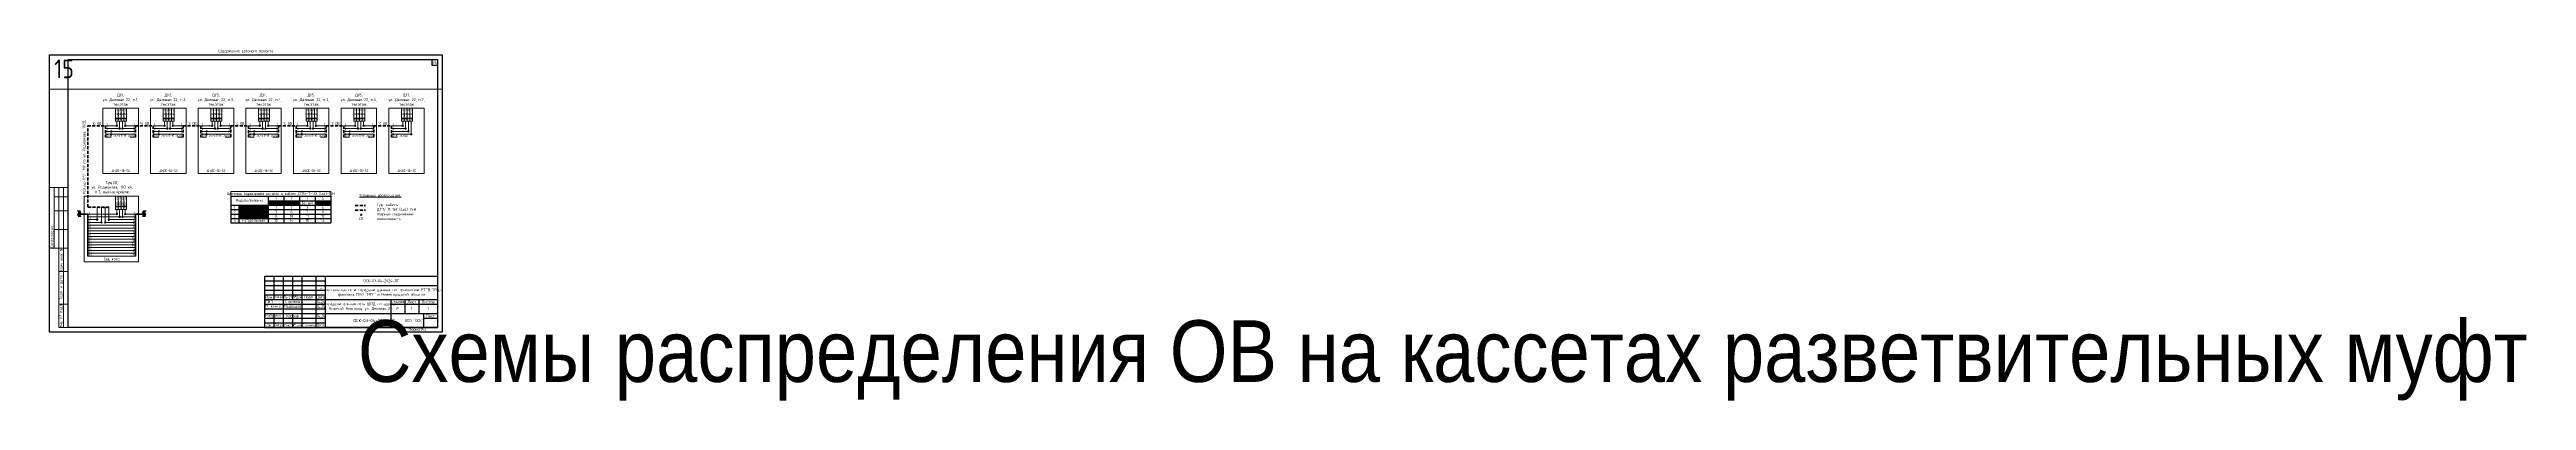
# Paper-space layout '15' of a CAD drawing. Extents: x 0 to 2650, y -73 to 303.
# The model-space entities are those that its viewports show. They can reach past a viewport. Long polylines and large blocks are cut down to what shows.
import ezdxf
from ezdxf.enums import TextEntityAlignment as Align

# ---------------------------------------------------------------- set-up
doc = ezdxf.new("R2018")
doc.units = 0
doc.header["$MEASUREMENT"] = 0
doc.linetypes.add('HIDDEN2', pattern=[4.7625, 3.175, -1.5875])
doc.layers.get('0').update_dxf_attribs({"linetype": 'CONTINUOUS'})
doc.layers.get('Defpoints').update_dxf_attribs({"linetype": 'CONTINUOUS'})
doc.layers.add('ВЭ', color=1, linetype='CONTINUOUS')
doc.styles.get("Standard").update_dxf_attribs({"font": ''})
doc.styles.add('мой', font='', dxfattribs={"width": 0.9, "height": 3})
doc.styles.get('Standard').set_extended_font_data('GOST Common')
doc.styles.get('мой').set_extended_font_data('GOST Common')

# ---------------------------------------------------------------- blocks, each defined once
blk = doc.blocks.new('*T52')
at = {"color": 0, "linetype": 'ByBlock', "lineweight": -2, "transparency": 16777216}
for p, q in [((0, 0), (6, 0)), ((0, 0), (0, -6)), ((6, 0), (6, -6)), ((0, -6), (6, -6))]:
    blk.add_line(p, q, dxfattribs=at)
blk = doc.blocks.new('*T50')
at = {"color": 0, "linetype": 'ByBlock', "lineweight": -2, "transparency": 16777216}
for p, q in [((0, 0), (185, 0)), ((0, 0), (0, -55)), ((10, 0), (10, -25)), ((20, 0), (20, -55)), ((30, 0), (30, -25)), ((40, 0), (40, -55)), ((55, 0), (55, -55)), ((65, 0), (65, -55)), ((185, 0), (185, -55)), ((0, -5), (65, -5)), ((0, -10), (185, -10)), ((0, -15), (65, -15)), ((0, -20), (65, -20)), ((0, -25), (185, -25)), ((135, -25), (135, -55)), ((150, -25), (150, -40)), ((165, -25), (165, -40)), ((0, -30), (65, -30)), ((0, -35), (65, -35)), ((0, -40), (185, -40)), ((0, -45), (65, -45)), ((0, -50), (65, -50)), ((135, -30), (185, -30)), ((0, -55), (185, -55))]:
    blk.add_line(p, q, dxfattribs=at)
at = {"color": 0, "transparency": 16777216, "char_height": 3, "style": 'мой'}
for s, insert, width, attachment_point in [('ГИП', (1, -27.5), 18, 4), ('Изм.', (5, -22.5), 10, 5), ('{\\W0.7;Кол.уч}', (15, -22.5), 10, 5), ('Лист', (25, -22.5), 9, 5), ('Стрижов', (30, -27.5), 19, 5), ('{\\W0.75;№Док}', (35, -22.5), 10, 5), ('Подп.', (47.5, -22.5), 15, 5), ('Дата', (60, -22.5), 10, 5), ('04.24', (60, -27.5), 9, 5), ('Строительство сети передачи данных по технологии FTTB 1Gbps филиала ПАО "МТС" в Нижегородской области', (125, -17.5), 119, 5), ('ОСК-03-04-2024-ЛГ', (125, -5), 119, 5), ('Стадия', (142.5, -27.5), 14, 5), ('Лист', (157.5, -27.5), 14, 5), ('Листов', (175, -27.5), 19, 5), ('Н. контр.', (1, -32.5), 18, 4), ('Разработ.', (1, -42.5), 18, 4), ('Медведев', (30, -32.5), 19, 5), ('Костив', (30, -42.5), 19, 5), ('04.24', (60, -32.5), 9, 5), ('04.24', (60, -42.5), 9, 5), ('Распределительная сеть ШПД по адресу: г. Нижний Новгород, ул. Деловая 22 ', (100, -32.5), 69, 5), ('Р', (142.5, -35), 14, 5), ('ООО "ОСК"', (160, -47.5), 49, 5)]:
    blk.add_mtext(s, dxfattribs=dict(at, insert=insert, width=width, attachment_point=attachment_point))
blk = doc.blocks.new('*T51')
at = {"color": 0, "linetype": 'ByBlock', "lineweight": 30, "transparency": 16777216}
for p, q in [((0, 0), (185, 0)), ((0, 0), (0, -15)), ((10, 0), (10, -15)), ((20, 0), (20, -15)), ((30, 0), (30, -15)), ((40, 0), (40, -15)), ((55, 0), (55, -15)), ((65, 0), (65, -15)), ((185, 0), (185, -15)), ((0, -15), (185, -15))]:
    blk.add_line(p, q, dxfattribs=at)
at = {"color": 0, "linetype": 'ByBlock', "lineweight": -2, "transparency": 16777216}
for p, q in [((170, 0), (170, -15)), ((0, -5), (65, -5)), ((0, -10), (65, -10)), ((170, -5), (185, -5))]:
    blk.add_line(p, q, dxfattribs=at)
at = {"color": 0, "lineweight": 18, "transparency": 16777216, "attachment_point": 5, "style": 'мой'}
for s, insert, char_height, width in [('Изм.', (5, -12.5), 2.5, 9), ('Кол.уч', (15, -12.5), 2.5, 9), ('Лист', (25, -12.5), 2.5, 9), ('№ док', (35, -12.5), 2.5, 9), ('Подпись', (47.5, -12.5), 2.5, 14), ('Дата', (60, -12.5), 2.5, 9), ('ОСК-03-04-2024-ЛГ', (117.5, -7.5), 3.5, 104), ('Лист', (177.5, -2.5), 3, 14)]:
    blk.add_mtext(s, dxfattribs=dict(at, insert=insert, char_height=char_height, width=width))
blk = doc.blocks.new('*U49')
at = {"lineweight": 13}
for p, q in [((0, 90), (0, 155)), ((0, 155), (20, 155)), ((5, 90), (5, 155)), ((5, 145), (20, 145)), ((10, 90), (10, 155)), ((15, 90), (15, 155)), ((20, 90), (20, 155)), ((5, 130), (20, 130)), ((5, 110), (20, 110)), ((0, 90), (20, 90)), ((10, 5), (10, 90)), ((10, 90), (20, 90)), ((15, 5), (15, 90)), ((20, 5), (20, 90)), ((10, 65), (20, 65)), ((10, 30), (20, 30)), ((10, 5), (20, 5)), ((10, 5), (10, 5))]:
    blk.add_line(p, q, dxfattribs=at)
at = {"color": 8, "lineweight": 0}
blk.add_line((0, 90), (0, 90), dxfattribs=at)
for points in [[(0, 297), (420, 297), (420, 0), (0, 0)], [(20, 292), (415, 292), (415, 5), (20, 5)]]:
    blk.add_lwpolyline(points, close=True)
for name, p in [('*T52', (409, 292)), ('*T50', (230, 60)), ('*T51', (230, 20))]:
    blk.add_blockref(name, p)
at = {"lineweight": 9, "insert": (2.5, 90.5), "char_height": 3, "width": 64, "attachment_point": 4, "rotation": 90, "style": 'мой'}
blk.add_mtext('{\\C256;Согласовано}', dxfattribs=at)
at = {"lineweight": 13, "char_height": 3, "attachment_point": 5, "rotation": 90, "style": 'мой'}
for s, insert, width in [('Взам. инв. №', (12.5, 77.5), 24), ('Подп. и дата', (12.5, 47.5), 34), ('Инв. № подл.', (12.5, 17.5), 24)]:
    blk.add_mtext(s, dxfattribs=dict(at, insert=insert, width=width))
at = {"insert": (384.2, 4.5), "char_height": 3, "width": 40.585, "attachment_point": 1, "style": 'мой'}
blk.add_mtext('Формат', dxfattribs=at)
at = {"style": 'мой', "width": 0.9}
for tag, p in [('лист', (412, 289)), ('НОМЕР_ЛИСТА', (387.5, 25.3)), ('К_ЛИСТОВ', (405, 25.3))]:
    blk.add_attdef(tag, text='', height=3, dxfattribs=at).set_placement(p, align=Align.MIDDLE_CENTER)
at = {"color": 7, "lineweight": 0, "ltscale": 0.1, "style": 'мой', "width": 0.9}
blk.add_attdef('ШИФР_ПРОЕКТА', text='', height=3, dxfattribs=at).set_placement((373, 55), align=Align.MIDDLE_LEFT)
at = {"lineweight": 30, "width": 0.9}
blk.add_attdef('НАЗВАНИЕ_ЛИСТА', text='', height=3, dxfattribs=at).set_placement((329.8, 12.7), align=Align.MIDDLE_CENTER)
at = {"style": 'мой', "width": 0.9}
blk.add_attdef('ФОРМАТ', text='', height=3, dxfattribs=at).set_placement((397.9, 3), align=Align.MIDDLE_LEFT)
blk = doc.blocks.new('*U19')
at = {"color": 7, "linetype": 'Continuous', "lineweight": 15}
blk.add_lwpolyline([(-210, -148.5), (210, -148.5), (210, 148.5), (-210, 148.5)], close=True, dxfattribs=at)
blk = doc.blocks.new('*U20')
at = {"color": 0, "linetype": 'ByBlock', "lineweight": -2, "transparency": 16777216}
blk.add_blockref('*U19', (0, 0), dxfattribs=at)
blk = doc.blocks.new('Сварка')
at = {"linetype": 'Continuous', "lineweight": 30, "true_color": 0xffffff}
h = blk.add_hatch(color=7, dxfattribs=at)
h.dxf.hatch_style = 1
h.paths.add_polyline_path([(1, 0, 1), (-1, 0, 1)])
at = {"color": 7, "linetype": 'Continuous', "lineweight": 20}
blk.add_circle((0, 0), 1, dxfattribs=at)
blk = doc.blocks.new('*T100')
at = {"color": 0, "linetype": 'ByBlock', "lineweight": -2, "transparency": 16777216}
blk.add_line((0, -5), (106.9, -5), dxfattribs=at)
at = {"linetype": 'ByBlock', "lineweight": -2, "transparency": 16777216}
for p, q in [((0, -5), (0, -33.5)), ((0, -14.5), (106.9, -14.5)), ((0, -19.2), (106.9, -19.2)), ((0, -24), (106.9, -24)), ((8.6, -14.5), (8.6, -33.5)), ((39.9, -5), (39.9, -33.5)), ((39.9, -9.7), (106.9, -9.7)), ((56.6, -5), (56.6, -33.5)), ((73.4, -5), (73.4, -33.5)), ((90.2, -5), (90.2, -33.5)), ((106.9, -5), (106.9, -33.5)), ((0, -28.8), (106.9, -28.8)), ((0, -33.5), (106.9, -33.5))]:
    blk.add_line(p, q, dxfattribs=at)
at = {"color": 1, "linetype": 'Continuous', "lineweight": 50, "true_color": 0xff0000, "transparency": 16777216}
for points in [[(8.6, -14.5), (8.6, -19.2), (39.9, -14.5), (39.9, -19.2)], [(39.9, -9.7), (39.9, -14.5), (56.6, -9.7), (56.6, -14.5)]]:
    blk.add_solid(points, dxfattribs=at)
at = {"color": 150, "linetype": 'Continuous', "lineweight": 50, "true_color": 0x3399ff, "transparency": 16777216}
for points in [[(8.6, -19.2), (8.6, -24), (39.9, -19.2), (39.9, -24)], [(90.2, -9.7), (90.2, -14.5), (106.9, -9.7), (106.9, -14.5)]]:
    blk.add_solid(points, dxfattribs=at)
at = {"color": 3, "linetype": 'Continuous', "lineweight": 50, "true_color": 0x00ff00, "transparency": 16777216}
for points in [[(8.6, -24), (8.6, -28.8), (39.9, -24), (39.9, -28.8)], [(56.6, -9.7), (56.6, -14.5), (73.4, -9.7), (73.4, -14.5)]]:
    blk.add_solid(points, dxfattribs=at)
at = {"layer": 'Defpoints', "color": 8, "linetype": 'ByBlock', "lineweight": 0, "transparency": 16777216}
for p, q in [((0, 0), (106.9, 0)), ((0, 0), (0, -5)), ((106.9, 0), (106.9, -5))]:
    blk.add_line(p, q, dxfattribs=at)
at = {"color": 0, "linetype": 'Continuous', "lineweight": 15, "transparency": 16777216, "char_height": 2.822, "attachment_point": 5, "style": 'мой'}
for s, insert, width in [('{\\fGOST Common|b0|i0|c0;3', (4.3, -26.4), 5.647), ('{\\fGOST Common|b0|i0|c0;2', (4.3, -21.6), 5.647), ('{\\fGOST Common|b0|i0|c0;1', (4.3, -16.9), 5.647), ('{\\fGOST Common|b0|i0|c0;Цветовая маркировка волокон в кабеле ДПТс-П-16У (4х4)-7кН', (53.5, -2.5), 103.913), ('{\\fGOST Common|b0|i0|c0;Модуль/волокно', (19.9, -9.7), 36.871), ('{\\fGOST Common|b0|i0|c0;Зеленый', (24.3, -26.4), 28.224), ('{\\fGOST Common|b0|i0|c0;Красный', (24.3, -16.9), 28.224), ('{\\fGOST Common|b0|i0|c0;Синий', (24.3, -21.6), 28.224), ('{\\fGOST Common|b0|i0|c0;Красный', (48.3, -12.1), 13.761), ('{\\fGOST Common|b0|i0|c0;5', (48.3, -21.6), 13.761), ('{\\fGOST Common|b0|i0|c0;9', (48.3, -26.4), 13.761), ('{\\fGOST Common|b0|i0|c0;1', (48.3, -7.3), 13.761), ('{\\fGOST Common|b0|i0|c0;1', (48.3, -16.9), 13.761), ('{\\fGOST Common|b0|i0|c0;Зеленый', (65, -12.1), 13.761), ('{\\fGOST Common|b0|i0|c0;10', (65, -26.4), 13.761), ('{\\fGOST Common|b0|i0|c0;2', (65, -7.3), 13.761), ('{\\fGOST Common|b0|i0|c0;2', (65, -16.9), 13.761), ('{\\fGOST Common|b0|i0|c0;6', (65, -21.6), 13.761), ('{\\fGOST Common|b0|i0|c0;Белый', (81.8, -12.1), 13.761), ('{\\fGOST Common|b0|i0|c0;11', (81.8, -26.4), 13.761), ('{\\fGOST Common|b0|i0|c0;3', (81.8, -7.3), 13.761), ('{\\fGOST Common|b0|i0|c0;3', (81.8, -16.9), 13.761), ('{\\fGOST Common|b0|i0|c0;7', (81.8, -21.6), 13.761), ('{\\fGOST Common|b0|i0|c0;Синий', (98.5, -12.1), 13.761), ('{\\fGOST Common|b0|i0|c0;12', (98.5, -26.4), 13.761), ('{\\fGOST Common|b0|i0|c0;4', (98.5, -7.3), 13.761), ('{\\fGOST Common|b0|i0|c0;4', (98.5, -16.9), 13.761), ('{\\fGOST Common|b0|i0|c0;8', (98.5, -21.6), 13.761), ('{\\fGOST Common|b0|i0|c0;4', (4.3, -31.1), 5.647), ('{\\fGOST Common|b0|i0|c0;Натуральный', (24.3, -31.1), 28.224), ('{\\fGOST Common|b0|i0|c0;13', (48.3, -31.1), 13.761), ('{\\fGOST Common|b0|i0|c0;14', (65, -31.1), 13.761), ('{\\fGOST Common|b0|i0|c0;15', (81.8, -31.1), 13.761), ('{\\fGOST Common|b0|i0|c0;16', (98.5, -31.1), 13.761)]:
    blk.add_mtext(s, dxfattribs=dict(at, insert=insert, width=width))
blk = doc.blocks.new('*U136')
at = {"color": 7, "lineweight": 20}
blk.add_lwpolyline([(-10, 0), (-7, 0)], dxfattribs=at)
blk = doc.blocks.new('*U137')
at = {"color": 0, "linetype": 'ByBlock', "lineweight": -2, "transparency": 16777216}
for p in [(0, 0), (0, -3), (0, -6), (0, -9)]:
    blk.add_blockref('*U136', p, dxfattribs=at)
blk = doc.blocks.new('*U138')
at = {"color": 7, "lineweight": 20}
for points in [[(-1.5, -3.5), (1.5, -3.5), (1.5, 7.5), (-1.5, 7.5)], [(-1.5, -6.5), (1.5, -6.5), (1.5, -3.5), (-1.5, -3.5)]]:
    blk.add_lwpolyline(points, close=True, dxfattribs=at)
blk = doc.blocks.new('*U139')
at = {"color": 0, "linetype": 'ByBlock', "lineweight": -2, "transparency": 16777216}
for p in [(0, 0), (3, 0), (6, 0), (9, 0)]:
    blk.add_blockref('*U138', p, dxfattribs=at)
blk = doc.blocks.new('*U134')
at = {"color": 7, "lineweight": 20}
blk.add_lwpolyline([(-13, 0), (19, 0)], dxfattribs=at)
blk = doc.blocks.new('*U135')
at = {"color": 0, "linetype": 'ByBlock', "lineweight": -2, "transparency": 16777216}
for p in [(0, 0), (0, -3)]:
    blk.add_blockref('*U134', p, dxfattribs=at)
blk = doc.blocks.new('*U154')
at = {"color": 7, "lineweight": 20}
blk.add_lwpolyline([(-10, 0), (-7, 0)], dxfattribs=at)
blk = doc.blocks.new('*U155')
at = {"color": 0, "linetype": 'ByBlock', "lineweight": -2, "transparency": 16777216}
for p in [(0, 0), (0, -3), (0, -6), (0, -9)]:
    blk.add_blockref('*U154', p, dxfattribs=at)
blk = doc.blocks.new('*U156')
at = {"color": 7, "lineweight": 20}
for points in [[(-1.5, -3.5), (1.5, -3.5), (1.5, 7.5), (-1.5, 7.5)], [(-1.5, -6.5), (1.5, -6.5), (1.5, -3.5), (-1.5, -3.5)]]:
    blk.add_lwpolyline(points, close=True, dxfattribs=at)
blk = doc.blocks.new('*U157')
at = {"color": 0, "linetype": 'ByBlock', "lineweight": -2, "transparency": 16777216}
for p in [(0, 0), (3, 0), (6, 0), (9, 0)]:
    blk.add_blockref('*U156', p, dxfattribs=at)
blk = doc.blocks.new('*U158')
at = {"color": 7, "lineweight": 20}
blk.add_lwpolyline([(-13, 0), (-7, 0)], dxfattribs=at)
blk = doc.blocks.new('*U159')
at = {"color": 0, "linetype": 'ByBlock', "lineweight": -2, "transparency": 16777216}
for p in [(0, 0), (0, -3), (0, -6), (0, -9), (0, -12)]:
    blk.add_blockref('*U158', p, dxfattribs=at)
blk = doc.blocks.new('*U162')
at = {"color": 7, "lineweight": 20}
blk.add_lwpolyline([(-10, 0), (-7, 0)], dxfattribs=at)
blk = doc.blocks.new('*U163')
at = {"color": 0, "linetype": 'ByBlock', "lineweight": -2, "transparency": 16777216}
for p in [(0, 0), (0, -3), (0, -6), (0, -9)]:
    blk.add_blockref('*U162', p, dxfattribs=at)
blk = doc.blocks.new('*U164')
at = {"color": 7, "lineweight": 20}
for points in [[(-1.5, -3.5), (1.5, -3.5), (1.5, 7.5), (-1.5, 7.5)], [(-1.5, -6.5), (1.5, -6.5), (1.5, -3.5), (-1.5, -3.5)]]:
    blk.add_lwpolyline(points, close=True, dxfattribs=at)
blk = doc.blocks.new('*U165')
at = {"color": 0, "linetype": 'ByBlock', "lineweight": -2, "transparency": 16777216}
for p in [(0, 0), (3, 0), (6, 0), (9, 0)]:
    blk.add_blockref('*U164', p, dxfattribs=at)
blk = doc.blocks.new('*U160')
at = {"color": 7, "lineweight": 20}
blk.add_lwpolyline([(-13, 0), (19, 0)], dxfattribs=at)
blk = doc.blocks.new('*U161')
at = {"color": 0, "linetype": 'ByBlock', "lineweight": -2, "transparency": 16777216}
for p in [(0, 0), (0, -3)]:
    blk.add_blockref('*U160', p, dxfattribs=at)
blk = doc.blocks.new('*U377')
at = {"color": 7, "lineweight": 20}
blk.add_lwpolyline([(-10, 0), (-7, 0)], dxfattribs=at)
blk = doc.blocks.new('*U378')
at = {"color": 0, "linetype": 'ByBlock', "lineweight": -2, "transparency": 16777216}
for p in [(0, 0), (0, -3), (0, -6), (0, -9)]:
    blk.add_blockref('*U377', p, dxfattribs=at)
blk = doc.blocks.new('*U379')
at = {"color": 7, "lineweight": 20}
for points in [[(-1.5, -3.5), (1.5, -3.5), (1.5, 7.5), (-1.5, 7.5)], [(-1.5, -6.5), (1.5, -6.5), (1.5, -3.5), (-1.5, -3.5)]]:
    blk.add_lwpolyline(points, close=True, dxfattribs=at)
blk = doc.blocks.new('*U380')
at = {"color": 0, "linetype": 'ByBlock', "lineweight": -2, "transparency": 16777216}
for p in [(0, 0), (3, 0), (6, 0), (9, 0)]:
    blk.add_blockref('*U379', p, dxfattribs=at)
blk = doc.blocks.new('*U375')
at = {"color": 7, "lineweight": 20}
blk.add_lwpolyline([(-13, 0), (19, 0)], dxfattribs=at)
blk = doc.blocks.new('*U376')
at = {"color": 0, "linetype": 'ByBlock', "lineweight": -2, "transparency": 16777216}
for p in [(0, 0), (0, -3)]:
    blk.add_blockref('*U375', p, dxfattribs=at)
blk = doc.blocks.new('*U384')
at = {"color": 7, "lineweight": 20}
blk.add_lwpolyline([(-10, 0), (-7, 0)], dxfattribs=at)
blk = doc.blocks.new('*U385')
at = {"color": 0, "linetype": 'ByBlock', "lineweight": -2, "transparency": 16777216}
for p in [(0, 0), (0, -3), (0, -6), (0, -9)]:
    blk.add_blockref('*U384', p, dxfattribs=at)
blk = doc.blocks.new('*U386')
at = {"color": 7, "lineweight": 20}
for points in [[(-1.5, -3.5), (1.5, -3.5), (1.5, 7.5), (-1.5, 7.5)], [(-1.5, -6.5), (1.5, -6.5), (1.5, -3.5), (-1.5, -3.5)]]:
    blk.add_lwpolyline(points, close=True, dxfattribs=at)
blk = doc.blocks.new('*U387')
at = {"color": 0, "linetype": 'ByBlock', "lineweight": -2, "transparency": 16777216}
for p in [(0, 0), (3, 0), (6, 0), (9, 0)]:
    blk.add_blockref('*U386', p, dxfattribs=at)
blk = doc.blocks.new('*U382')
at = {"color": 7, "lineweight": 20}
blk.add_lwpolyline([(-13, 0), (19, 0)], dxfattribs=at)
blk = doc.blocks.new('*U383')
at = {"color": 0, "linetype": 'ByBlock', "lineweight": -2, "transparency": 16777216}
for p in [(0, 0), (0, -3)]:
    blk.add_blockref('*U382', p, dxfattribs=at)
blk = doc.blocks.new('*U391')
at = {"color": 7, "lineweight": 20}
blk.add_lwpolyline([(-10, 0), (-7, 0)], dxfattribs=at)
blk = doc.blocks.new('*U392')
at = {"color": 0, "linetype": 'ByBlock', "lineweight": -2, "transparency": 16777216}
for p in [(0, 0), (0, -3), (0, -6), (0, -9)]:
    blk.add_blockref('*U391', p, dxfattribs=at)
blk = doc.blocks.new('*U393')
at = {"color": 7, "lineweight": 20}
for points in [[(-1.5, -3.5), (1.5, -3.5), (1.5, 7.5), (-1.5, 7.5)], [(-1.5, -6.5), (1.5, -6.5), (1.5, -3.5), (-1.5, -3.5)]]:
    blk.add_lwpolyline(points, close=True, dxfattribs=at)
blk = doc.blocks.new('*U394')
at = {"color": 0, "linetype": 'ByBlock', "lineweight": -2, "transparency": 16777216}
for p in [(0, 0), (3, 0), (6, 0), (9, 0)]:
    blk.add_blockref('*U393', p, dxfattribs=at)
blk = doc.blocks.new('*U389')
at = {"color": 7, "lineweight": 20}
blk.add_lwpolyline([(-13, 0), (19, 0)], dxfattribs=at)
blk = doc.blocks.new('*U390')
at = {"color": 0, "linetype": 'ByBlock', "lineweight": -2, "transparency": 16777216}
for p in [(0, 0), (0, -3)]:
    blk.add_blockref('*U389', p, dxfattribs=at)
blk = doc.blocks.new('*U413')
at = {"color": 7, "lineweight": 20}
blk.add_lwpolyline([(-10, 0), (-7, 0)], dxfattribs=at)
blk = doc.blocks.new('*U414')
at = {"color": 0, "linetype": 'ByBlock', "lineweight": -2, "transparency": 16777216}
for p in [(0, 0), (0, -3), (0, -6), (0, -9)]:
    blk.add_blockref('*U413', p, dxfattribs=at)
blk = doc.blocks.new('*U415')
at = {"color": 7, "lineweight": 20}
for points in [[(-1.5, -3.5), (1.5, -3.5), (1.5, 7.5), (-1.5, 7.5)], [(-1.5, -6.5), (1.5, -6.5), (1.5, -3.5), (-1.5, -3.5)]]:
    blk.add_lwpolyline(points, close=True, dxfattribs=at)
blk = doc.blocks.new('*U416')
at = {"color": 0, "linetype": 'ByBlock', "lineweight": -2, "transparency": 16777216}
for p in [(0, 0), (3, 0), (6, 0), (9, 0)]:
    blk.add_blockref('*U415', p, dxfattribs=at)
blk = doc.blocks.new('*U411')
at = {"color": 7, "lineweight": 20}
blk.add_lwpolyline([(-13, 0), (19, 0)], dxfattribs=at)
blk = doc.blocks.new('*U412')
at = {"color": 0, "linetype": 'ByBlock', "lineweight": -2, "transparency": 16777216}
for p in [(0, 0), (0, -3)]:
    blk.add_blockref('*U411', p, dxfattribs=at)
blk = doc.blocks.new('*U420')
at = {"color": 7, "lineweight": 20}
blk.add_lwpolyline([(-10, 0), (-7, 0)], dxfattribs=at)
blk = doc.blocks.new('*U421')
at = {"color": 0, "linetype": 'ByBlock', "lineweight": -2, "transparency": 16777216}
for p in [(0, 0), (0, -3), (0, -6), (0, -9)]:
    blk.add_blockref('*U420', p, dxfattribs=at)
blk = doc.blocks.new('*U422')
at = {"color": 7, "lineweight": 20}
for points in [[(-1.5, -3.5), (1.5, -3.5), (1.5, 7.5), (-1.5, 7.5)], [(-1.5, -6.5), (1.5, -6.5), (1.5, -3.5), (-1.5, -3.5)]]:
    blk.add_lwpolyline(points, close=True, dxfattribs=at)
blk = doc.blocks.new('*U423')
at = {"color": 0, "linetype": 'ByBlock', "lineweight": -2, "transparency": 16777216}
for p in [(0, 0), (3, 0), (6, 0), (9, 0)]:
    blk.add_blockref('*U422', p, dxfattribs=at)
blk = doc.blocks.new('*U425')
at = {"color": 7, "lineweight": 20}
blk.add_lwpolyline([(-32, 0), (19, 0)], dxfattribs=at)
blk = doc.blocks.new('*U426')
at = {"color": 0, "linetype": 'ByBlock', "lineweight": -2, "transparency": 16777216}
for p in [(0, 0), (0, -3), (0, -6), (0, -9), (0, -12), (0, -15), (0, -18), (0, -21), (0, -24), (0, -27), (0, -30), (0, -33)]:
    blk.add_blockref('*U425', p, dxfattribs=at)
blk = doc.blocks.new('*U429')
at = {"linetype": 'Continuous', "lineweight": 20, "true_color": 0xffffff}
h = blk.add_hatch(color=7, dxfattribs=at)
h.dxf.hatch_style = 1
edge = h.paths.add_edge_path()
edge.add_spline(control_points=[(0, 0), (0.7, -0.6), (2, -1.7), (4, 0.7), (5.3, -0.4), (6, -1)], knot_values=[0, 0, 0, 0, 2.236068, 4.472136, 6.708204, 6.708204, 6.708204, 6.708204], degree=3, periodic=0)
edge.add_line((6, -1), (6, 2))
edge.add_spline(control_points=[(6, 2), (5.3, 2.6), (4, 3.7), (2, 1.3), (0.7, 2.4), (0, 3)], knot_values=[0, 0, 0, 0, 2.236068, 4.472136, 6.708204, 6.708204, 6.708204, 6.708204], degree=3, periodic=0)
edge.add_line((0, 3), (0, 0))
at = {"color": 7, "linetype": 'Continuous', "lineweight": 20, "true_color": 0xffffff}
for points in [[(0, 3), (0, 3), (0, 0)], [(6, 2), (6, 2), (6, -1)]]:
    blk.add_lwpolyline(points, dxfattribs=at)
at = {"color": 7, "linetype": 'Continuous', "lineweight": 20}
blk.add_spline([(0, 0), (2, -1), (4, 0), (6, -1)], degree=3, dxfattribs=at)
blk = doc.blocks.new('*T549')
at = {"layer": 'Defpoints', "color": 8, "linetype": 'ByBlock', "lineweight": 0, "transparency": 16777216}
for p, q in [((0, 0), (4488, 0)), ((0, 0), (0, -36.7)), ((452, 0), (452, -36.7)), ((904, 0), (904, -36.7)), ((1356, 0), (1356, -36.7)), ((1808, 0), (1808, -36.7)), ((2260, 0), (2260, -36.7)), ((2712, 0), (2712, -36.7)), ((3164, 0), (3164, -36.7)), ((3584, 0), (3584, -36.7)), ((4036, 0), (4036, -36.7)), ((4488, 0), (4488, -36.7)), ((0, -36.7), (4488, -36.7))]:
    blk.add_line(p, q, dxfattribs=at)
at = {"layer": 'Defpoints', "color": 5, "linetype": 'Continuous', "lineweight": 0, "transparency": 16777216, "char_height": 20, "attachment_point": 1, "style": 'мой'}
for s, insert, width in [('{\\fGOST Common|b0|i0|c204|p34;15}', (5, -5), 442), ('{\\fGOST Common|b0|i0|c204|p34;27', (457, -5), 442), ('23', (909, -5), 442), ('20', (1361, -5), 442), ('21', (1813, -5), 442), ('22', (2265, -5), 442), ('23', (2717, -5), 442), ('24', (3169, -5), 410), ('25', (3589, -5), 442), ('26', (4041, -5), 442)]:
    blk.add_mtext(s, dxfattribs=dict(at, insert=insert, width=width))

msp = doc.modelspace()

# ---------------------------------------------------------------- linework, layer by layer
at = {"color": 7, "lineweight": 20}
for points in [[(6832, 2905), (6870, 2905), (6870, 2835), (6832, 2835)], [(6883, 2905), (6921, 2905), (6921, 2835), (6883, 2835)], [(6934, 2905), (6972, 2905), (6972, 2835), (6934, 2835)], [(6985, 2905), (7023, 2905), (7023, 2835), (6985, 2835)], [(7036, 2905), (7074, 2905), (7074, 2835), (7036, 2835)], [(7087, 2905), (7125, 2905), (7125, 2835), (7087, 2835)], [(7138, 2905), (7176, 2905), (7176, 2835), (7138, 2835)], [(6812, 2810.5), (6870, 2810.5), (6870, 2740.5), (6812, 2740.5)]]:
    msp.add_lwpolyline(points, close=True, dxfattribs=at)
at = {"color": 5, "linetype": 'HIDDEN2', "lineweight": 50}
for points in [[(6838.5, 2799), (6816, 2799), (6816, 2886), (6835, 2886), (6835, 2874)], [(6867, 2874), (6867, 2886), (6886, 2886), (6886, 2874)], [(6918, 2874), (6918, 2886), (6937, 2886), (6937, 2874)], [(6969, 2874), (6969, 2886), (6988, 2886), (6988, 2874)], [(7020, 2874), (7020, 2886), (7039, 2886), (7039, 2874)], [(7071, 2874), (7071, 2886), (7090, 2886), (7090, 2874)], [(7122, 2874), (7122, 2886), (7141, 2886), (7141, 2874)], [(7102.1, 2795.5), (7113.1, 2795.5)]]:
    msp.add_lwpolyline(points, dxfattribs=at)
at = {"color": 7, "lineweight": 20}
for points in [[(6835, 2886), (6847, 2886)], [(6835, 2883), (6850, 2883)], [(6847, 2886), (6847, 2888)], [(6850, 2883), (6850, 2888)], [(6853, 2883), (6853, 2888)], [(6853, 2883), (6867, 2883)], [(6856, 2886), (6856, 2888)], [(6856, 2886), (6867, 2886)], [(6886, 2886), (6898, 2886)], [(6886, 2883), (6901, 2883)], [(6898, 2886), (6898, 2888)], [(6901, 2883), (6901, 2888)], [(6904, 2883), (6904, 2888)], [(6904, 2883), (6918, 2883)], [(6907, 2886), (6907, 2888)], [(6907, 2886), (6918, 2886)], [(6937, 2886), (6949, 2886)], [(6937, 2883), (6952, 2883)], [(6949, 2886), (6949, 2888)], [(6952, 2883), (6952, 2888)], [(6955, 2883), (6955, 2888)], [(6955, 2883), (6969, 2883)], [(6958, 2886), (6958, 2888)], [(6958, 2886), (6969, 2886)], [(6988, 2886), (7000, 2886)], [(6988, 2883), (7003, 2883)], [(7000, 2886), (7000, 2888)], [(7003, 2883), (7003, 2888)], [(7006, 2883), (7006, 2888)], [(7006, 2883), (7020, 2883)], [(7009, 2886), (7009, 2888)], [(7009, 2886), (7020, 2886)], [(7039, 2886), (7051, 2886)], [(7039, 2883), (7054, 2883)], [(7051, 2886), (7051, 2888)], [(7054, 2883), (7054, 2888)], [(7057, 2883), (7057, 2888)], [(7057, 2883), (7071, 2883)], [(7060, 2886), (7060, 2888)], [(7060, 2886), (7071, 2886)], [(7090, 2886), (7102, 2886)], [(7090, 2883), (7105, 2883)], [(7102, 2886), (7102, 2888)], [(7105, 2883), (7105, 2888)], [(7108, 2883), (7108, 2888)], [(7108, 2883), (7122, 2883)], [(7111, 2886), (7111, 2888)], [(7111, 2886), (7122, 2886)], [(6816, 2791.5), (6847, 2791.5)], [(6816, 2788.5), (6850, 2788.5)], [(6816, 2785.5), (6826, 2785.5)], [(6826, 2785.5), (6826, 2799)], [(6830.5, 2782.5), (6830.5, 2799)], [(6834.5, 2782.5), (6834.5, 2799)], [(6838.5, 2785.5), (6838.5, 2799)], [(6838.5, 2785.5), (6867, 2785.5)], [(6847, 2791.5), (6847, 2793.5)], [(6850, 2788.5), (6850, 2793.5)], [(6853, 2788.5), (6853, 2793.5)], [(6853, 2788.5), (6867, 2788.5)], [(6856, 2791.5), (6856, 2793.5)], [(6856, 2791.5), (6867, 2791.5)], [(6816, 2782.5), (6830.5, 2782.5)], [(6834.5, 2782.5), (6867, 2782.5)]]:
    msp.add_lwpolyline(points, dxfattribs=at)
at = {"color": 7, "linetype": 'Continuous', "lineweight": 20}
for points in [[(6835, 2874), (6841, 2874)], [(6861, 2874), (6867, 2874)], [(6886, 2874), (6892, 2874)], [(6912, 2874), (6918, 2874)], [(6937, 2874), (6943, 2874)], [(6963, 2874), (6969, 2874)], [(6988, 2874), (6994, 2874)], [(7014, 2874), (7020, 2874)], [(7039, 2874), (7045, 2874)], [(7065, 2874), (7071, 2874)], [(7090, 2874), (7096, 2874)], [(7116, 2874), (7122, 2874)]]:
    msp.add_lwpolyline(points, dxfattribs=at)
at = {"color": 7, "linetype": 'Continuous', "lineweight": 15}
for points in [[(7153, 2888), (7153, 2886), (7147, 2886)], [(7156, 2888), (7156, 2883), (7147, 2883)], [(7147, 2880), (7159, 2880), (7159, 2888)], [(7162, 2888), (7162, 2877), (7147, 2877)]]:
    msp.add_lwpolyline(points, dxfattribs=at)
at = {"color": 7, "linetype": 'Continuous', "lineweight": 50}
for points in [[(6816, 2746.5), (6816, 2791.5), (6807.5, 2791.5)], [(6867, 2746.5), (6867, 2791.5), (6875.5, 2791.5)]]:
    msp.add_lwpolyline(points, dxfattribs=at)
at = {"color": 8, "linetype": 'HIDDEN2', "lineweight": 50}
msp.add_lwpolyline([(7102.1, 2800.5), (7113.1, 2800.5)], dxfattribs=at)

# ---------------------------------------------------------------- block references
at = {"color": 7, "linetype": 'Continuous', "lineweight": 15}
for name, p in [('*U20', (6985, 2813.5)), ('*U139', (6847, 2897.5)), ('*U165', (6898, 2897.5)), ('*U380', (6949, 2897.5)), ('*U387', (7000, 2897.5)), ('*U394', (7051, 2897.5)), ('*U416', (7102, 2897.5)), ('*U157', (7153, 2897.5)), ('*U423', (6847, 2803))]:
    msp.add_blockref(name, p, dxfattribs=at)
for name, p in [('*T549', (6775, 2962)), ('*T100', (6968.9, 2815.5))]:
    msp.add_blockref(name, p)
at = {"color": 7, "lineweight": 20, "rotation": 90}
for name, p in [('*U137', (6847, 2898)), ('*U163', (6898, 2898)), ('*U378', (6949, 2898)), ('*U385', (7000, 2898)), ('*U392', (7051, 2898)), ('*U414', (7102, 2898)), ('*U155', (7153, 2898)), ('*U421', (6847, 2803.5))]:
    msp.add_blockref(name, p, dxfattribs=at)
at = {"color": 7, "lineweight": 20}
for name, p in [('*U135', (6848, 2880)), ('*U161', (6899, 2880)), ('*U376', (6950, 2880)), ('*U383', (7001, 2880)), ('*U390', (7052, 2880)), ('*U412', (7103, 2880)), ('*U159', (7154, 2886)), ('*U426', (6848, 2779.5))]:
    msp.add_blockref(name, p, dxfattribs=at)
at = {"color": 7, "lineweight": 20, "xscale": 0.75, "yscale": 0.75, "zscale": 0.75}
for p in [(6841, 2880), (6841, 2877), (6847, 2886), (6850, 2883), (6853, 2883), (6856, 2886), (6892, 2880), (6892, 2877), (6898, 2886), (6901, 2883), (6904, 2883), (6907, 2886), (6943, 2880), (6943, 2877), (6949, 2886), (6952, 2883), (6955, 2883), (6958, 2886), (6994, 2880), (6994, 2877), (7000, 2886), (7003, 2883), (7006, 2883), (7009, 2886), (7045, 2880), (7045, 2877), (7051, 2886), (7054, 2883), (7057, 2883), (7060, 2886), (7096, 2880), (7096, 2877), (7102, 2886), (7105, 2883), (7108, 2883), (7111, 2886), (7153, 2886), (7156, 2883), (7159, 2880.1), (7162, 2877), (6826, 2785.5), (6830.5, 2782.5), (6834.5, 2782.5), (6838.5, 2785.5), (6847, 2791.5), (6850, 2788.5), (6853, 2788.5), (6856, 2791.5), (7108.5, 2790.8)]:
    msp.add_blockref('Сварка', p, dxfattribs=at)
at = {"color": 7, "linetype": 'Continuous', "lineweight": 20, "xscale": -1, "rotation": 90.00000000000007}
msp.add_blockref('*U429', (6807.5, 2795), dxfattribs=at)
at = {"color": 7, "linetype": 'Continuous', "lineweight": 20, "rotation": 269.9999999999999}
msp.add_blockref('*U429', (6875.5, 2795), dxfattribs=at)

# ---------------------------------------------------------------- texts
for s, p in [('СПД in', (6848, 2894.6)), ('1', (6848, 2892)), ('СПД out', (6851, 2894.6)), ('2', (6851, 2892)), ('СПД in', (6854, 2894.6)), ('3', (6854, 2892)), ('СПД out', (6857, 2894.6)), ('4', (6857, 2892)), ('СПД in', (6899, 2894.6)), ('1', (6899, 2892)), ('СПД out', (6902, 2894.6)), ('2', (6902, 2892)), ('СПД in', (6905, 2894.6)), ('3', (6905, 2892)), ('СПД out', (6908, 2894.6)), ('4', (6908, 2892)), ('СПД in', (6950, 2894.6)), ('1', (6950, 2892)), ('СПД out', (6953, 2894.6)), ('2', (6953, 2892)), ('СПД in', (6956, 2894.6)), ('3', (6956, 2892)), ('СПД out', (6959, 2894.6)), ('4', (6959, 2892)), ('СПД in', (7001, 2894.6)), ('1', (7001, 2892)), ('СПД out', (7004, 2894.6)), ('2', (7004, 2892)), ('СПД in', (7007, 2894.6)), ('3', (7007, 2892)), ('СПД out', (7010, 2894.6)), ('4', (7010, 2892)), ('СПД in', (7052, 2894.6)), ('1', (7052, 2892)), ('СПД out', (7055, 2894.6)), ('2', (7055, 2892)), ('СПД in', (7058, 2894.6)), ('3', (7058, 2892)), ('СПД out', (7061, 2894.6)), ('4', (7061, 2892)), ('СПД in', (7103, 2894.6)), ('1', (7103, 2892)), ('СПД out', (7106, 2894.6)), ('2', (7106, 2892)), ('СПД in', (7109, 2894.6)), ('3', (7109, 2892)), ('СПД out', (7112, 2894.6)), ('4', (7112, 2892)), ('СПД in', (7154, 2894.6)), ('1', (7154, 2892)), ('СПД out', (7157, 2894.6)), ('2', (7157, 2892)), ('СПД in', (7160, 2894.6)), ('3', (7160, 2892)), ('СПД out', (7163, 2894.6)), ('4', (7163, 2892)), ('СПД out', (6851, 2800.1)), ('СПД out', (6857, 2800.1)), ('1', (6825, 2797)), ('3', (6829.5, 2797)), ('4', (6834, 2797)), ('2', (6838, 2797)), ('СПД in', (6848, 2800.1)), ('1', (6848, 2797.5)), ('2', (6851, 2797.5)), ('СПД in', (6854, 2800.1)), ('3', (6854, 2797.5)), ('4', (6857, 2797.5))]:
    msp.add_text(s, height=2, rotation=90).set_placement(p)
for s, p in [('1', (6836, 2886.5)), ('2', (6836, 2883.5)), ('3', (6836, 2880.5)), ('4', (6836, 2877.5)), ('5-16 рез-в', (6836, 2874.5)), ('1', (6887, 2886.5)), ('2', (6887, 2883.5)), ('3', (6887, 2880.5)), ('4', (6887, 2877.5)), ('5-16 рез-в', (6887, 2874.5)), ('1', (6938, 2886.5)), ('2', (6938, 2883.5)), ('3', (6938, 2880.5)), ('4', (6938, 2877.5)), ('5-16 рез-в', (6938, 2874.5)), ('1', (6989, 2886.5)), ('2', (6989, 2883.5)), ('3', (6989, 2880.5)), ('4', (6989, 2877.5)), ('5-16 рез-в', (6989, 2874.5)), ('1', (7040, 2886.5)), ('2', (7040, 2883.5)), ('3', (7040, 2880.5)), ('4', (7040, 2877.5)), ('5-16 рез-в', (7040, 2874.5)), ('1', (7091, 2886.5)), ('2', (7091, 2883.5)), ('3', (7091, 2880.5)), ('4', (7091, 2877.5)), ('5-16 рез-в', (7091, 2874.5)), ('1', (7142, 2886.5)), ('2', (7142, 2883.5)), ('3', (7142, 2880.5)), ('4', (7142, 2877.5)), ('5-16 резерв', (7142, 2874.5)), ('1', (6817.5, 2792)), ('2', (6817.5, 2789)), ('3', (6817.5, 2786)), ('4', (6817.5, 2783)), ('10', (6817.5, 2765)), ('11', (6817.5, 2762)), ('12', (6817.5, 2759)), ('13', (6817.5, 2756)), ('7', (6817.5, 2774)), ('5', (6817.5, 2780)), ('6', (6817.5, 2777)), ('8', (6817.5, 2771)), ('9', (6817.5, 2768)), ('14', (6817.5, 2753)), ('15', (6817.5, 2750)), ('16', (6817.5, 2747))]:
    msp.add_text(s, height=2).set_placement(p)
for s, p in [('5-16 рез-в', (6866, 2874.5)), ('4', (6866, 2877.5)), ('2', (6866, 2883.5)), ('3', (6866, 2880.5)), ('1', (6866, 2886.5)), ('5-16 рез-в', (6917, 2874.5)), ('4', (6917, 2877.5)), ('2', (6917, 2883.5)), ('3', (6917, 2880.5)), ('1', (6917, 2886.5)), ('5-16 рез-в', (6968, 2874.5)), ('4', (6968, 2877.5)), ('2', (6968, 2883.5)), ('3', (6968, 2880.5)), ('1', (6968, 2886.5)), ('5-16 рез-в', (7019, 2874.5)), ('4', (7019, 2877.5)), ('2', (7019, 2883.5)), ('3', (7019, 2880.5)), ('1', (7019, 2886.5)), ('5-16 рез-в', (7070, 2874.5)), ('4', (7070, 2877.5)), ('2', (7070, 2883.5)), ('3', (7070, 2880.5)), ('1', (7070, 2886.5)), ('5-16 рез-в', (7121, 2874.5)), ('4', (7121, 2877.5)), ('2', (7121, 2883.5)), ('3', (7121, 2880.5)), ('1', (7121, 2886.5)), ('4', (6866, 2783)), ('2', (6866, 2789)), ('3', (6866, 2786)), ('1', (6866, 2792)), ('13', (6866, 2756)), ('10', (6866, 2765)), ('12', (6866, 2759)), ('11', (6866, 2762)), ('8', (6866, 2771)), ('9', (6866, 2768)), ('5', (6866, 2780)), ('6', (6866, 2777)), ('7', (6866, 2774)), ('14', (6866, 2753)), ('15', (6866, 2750)), ('16', (6866, 2747))]:
    msp.add_text(s, height=2).set_placement(p, align=Align.RIGHT)
at = {"width": 0.8}
for s, p in [('ШКОС-16-SC', (6851, 2838)), ('ШКОС-16-SC', (6902, 2838)), ('ШКОС-16-SC', (6953, 2838)), ('ШКОС-16-SC', (7004, 2838)), ('ШКОС-16-SC', (7055, 2838)), ('ШКОС-16-SC', (7106, 2838)), ('ШКОС-16-SC', (7157, 2838)), ('Сущ. кросс', (6841.5, 2743.5))]:
    msp.add_text(s, height=3, dxfattribs=at).set_placement(p, align=Align.MIDDLE_CENTER)
at = {"color": 7, "linetype": 'Continuous', "lineweight": 15, "char_height": 3, "style": 'мой'}
for s, insert, width, attachment_point in [('\\pxqc;{\\fGOST Common|b0|i0|c204|p34;ДУ1}, \\P\\pq*;{\\fGOST Common|b0|i0|c204|p34;ул. Деловая 22}, {\\fGOST Common|b0|i0|c204|p34;п}.1, {\\fGOST Common|b0|i0|c204|p34;тех.этаж}', (6851, 2907.5), 38, 8), ('\\pxqc;{\\fGOST Common|b0|i0|c204|p34;ДУ2}, \\P\\pq*;{\\fGOST Common|b0|i0|c204|p34;ул. Деловая 22}, {\\fGOST Common|b0|i0|c204|p34;п}.2, {\\fGOST Common|b0|i0|c204|p34;тех.этаж}', (6902, 2907.5), 38, 8), ('\\pxqc;{\\fGOST Common|b0|i0|c204|p34;ДУ3}, \\P\\pq*;{\\fGOST Common|b0|i0|c204|p34;ул. Деловая 22}, {\\fGOST Common|b0|i0|c204|p34;п}.3, {\\fGOST Common|b0|i0|c204|p34;тех.этаж}', (6953, 2907.5), 38, 8), ('\\pxqc;{\\fGOST Common|b0|i0|c204|p34;ДУ4}, \\P\\pq*;{\\fGOST Common|b0|i0|c204|p34;ул. Деловая 22}, {\\fGOST Common|b0|i0|c204|p34;п}.4, {\\fGOST Common|b0|i0|c204|p34;тех.этаж}', (7004, 2907.5), 38, 8), ('\\pxqc;{\\fGOST Common|b0|i0|c204|p34;ДУ5}, \\P\\pq*;{\\fGOST Common|b0|i0|c204|p34;ул. Деловая 22}, {\\fGOST Common|b0|i0|c204|p34;п}.5, {\\fGOST Common|b0|i0|c204|p34;тех.этаж}', (7055, 2907.5), 38, 8), ('\\pxqc;{\\fGOST Common|b0|i0|c204|p34;ДУ6}, \\P\\pq*;{\\fGOST Common|b0|i0|c204|p34;ул. Деловая 22}, {\\fGOST Common|b0|i0|c204|p34;п}.6, {\\fGOST Common|b0|i0|c204|p34;тех.этаж}', (7106, 2907.5), 38, 8), ('\\pxqc;{\\fGOST Common|b0|i0|c204|p34;ДУ7}, \\P\\pq*;{\\fGOST Common|b0|i0|c204|p34;ул. Деловая 22}, {\\fGOST Common|b0|i0|c204|p34;п}.7, {\\fGOST Common|b0|i0|c204|p34;тех.этаж}', (7157, 2907.5), 38, 8), ('\\pxqc;{\\fGOST Common|b0|i0|c204|p34;Сущ.ДУ}, \\P\\pq*;{\\fGOST Common|b0|i0|c204|p34;ул. Родионова, 193 к4}, {\\fGOST Common|b0|i0|c204|p34;п}.7, {\\fGOST Common|b0|i0|c204|p34;вых.на кровлю}', (6842, 2813), 38, 8), ('{\\LУсловные обозначения:}', (7106.7, 2813.1), 39.385, 1)]:
    msp.add_mtext(s, dxfattribs=dict(at, insert=insert, width=width, attachment_point=attachment_point))
at = {"color": 7, "char_height": 3, "width": 12.199, "attachment_point": 5, "style": 'мой'}
for s, insert, rotation in [('\\pxqc;{\\W0.8;16 ОВ\\P }', (6825.5, 2886), 359.8616), ('\\pxqc;{\\W0.8;16 ОВ\\P }', (6876.5, 2886), 359.8616), ('\\pxqc;{\\W0.8;16 ОВ\\P }', (6927.5, 2886), 359.8616), ('\\pxqc;{\\W0.8;16 ОВ\\P }', (6978.5, 2886), 359.8616), ('\\pxqc;{\\W0.8;16 ОВ\\P }', (7029.5, 2886), 359.8616), ('\\pxqc;{\\W0.8;16 ОВ\\P }', (7080.5, 2886), 359.8616), ('\\pxqc;{\\W0.8;16 ОВ\\P }', (7131.5, 2886), 359.8616), ('\\pxqc;{\\W0.8;ОВ\\P }', (7108.3, 2784), 0.1384)]:
    msp.add_mtext(s, dxfattribs=dict(at, insert=insert, rotation=rotation))
at = {"color": 7, "linetype": 'Continuous', "lineweight": 15, "insert": (6814.2, 2852.2), "char_height": 3, "width": 76.264, "attachment_point": 8, "rotation": 90, "style": 'мой'}
msp.add_mtext('\\pxqc;{\\fGOST Common|b0|i0|c204|p34;Кольцо }№2  {\\fGOST Common|b0|i0|c204|p34;МУ по ул. Родионова, 192Д}', dxfattribs=at)
at = {"color": 7, "insert": (7119.3, 2803), "char_height": 3, "width": 64.035, "attachment_point": 1, "style": 'мой'}
msp.add_mtext('\\pxi-4,l4,t2;-^IСущ. кабель\\P-^IДПТс-П-16У (4х4)-7кН\\P-^Iсварное соединение\\P-^Iволоконность', dxfattribs=at)

psp = doc.layouts.new('15')

# ---------------------------------------------------------------- block references
ref = psp.add_blockref('*U49', (0, 0))
ref.add_attrib('лист', '36', dxfattribs={"height": 3, "style": 'мой', "width": 0.9}).set_placement((412, 289), align=Align.MIDDLE_CENTER)
ref.add_attrib('НОМЕР_ЛИСТА', '1', dxfattribs={"height": 3, "style": 'мой', "width": 0.9}).set_placement((387.5, 25.2), align=Align.MIDDLE_CENTER)
ref.add_attrib('К_ЛИСТОВ', '1', dxfattribs={"height": 3, "style": 'мой', "width": 0.9}).set_placement((405, 25.2), align=Align.MIDDLE_CENTER)
lines = psp.add_mtext('\\W0.9000;Схемы распределения ОВ на кассетах разветвительных муфт', dxfattribs={"insert": (329.8, 12.7), "char_height": 66, "attachment_point": 1})
ref.add_attrib('НАЗВАНИЕ_ЛИСТА', '', (329.8, 12.7)).embed_mtext(lines)
ref.add_attrib('Чертеж', 'Содержание рабочего проекта', dxfattribs={"height": 3, "style": 'мой', "width": 0.9}).set_placement((210, 301.2), align=Align.MIDDLE_CENTER)
ref.add_attrib('ФОРМАТ', 'А3', dxfattribs={"height": 3, "style": 'мой', "width": 0.9}).set_placement((397.8, 3), align=Align.MIDDLE_LEFT)

# ---------------------------------------------------------------- viewports
at = {"layer": 'ВЭ', "color": 1, "view_target_point": (6985.1, 2813.5)}
psp.add_viewport(center=(210, 148.5), size=(420, 297), view_center_point=(-0.1, 0), view_height=297.004, dxfattribs=at)

doc.saveas('drawing.dxf')
